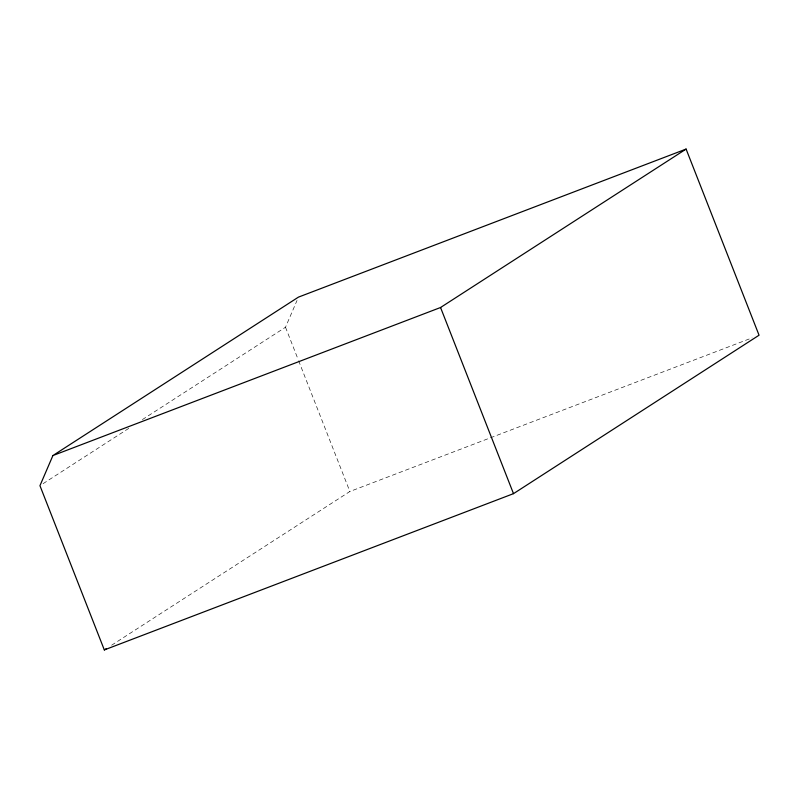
<?xml version="1.0" encoding="UTF-8"?>
<svg xmlns="http://www.w3.org/2000/svg" width="799" height="799" viewBox="0 0 799 799"><rect width="100%" height="100%" fill="white"/><g stroke="black" fill="none" stroke-linecap="round" stroke-linejoin="round"><path stroke-width="0.6" stroke-dasharray="4 3" d="M142.352 419.615L285.503 327.25L297.018 300.474M43.086 483.665L128.769 428.374M111.63 645.212L349.872 491.495L752.059 337.887M285.503 327.25L298.197 359.63M298.646 360.788L349.872 491.495"/><path stroke-width="1.2" d="M52.904 455.56L39.95 485.682L104.319 649.927L513.497 493.652L759.05 335.21L686.101 149.073L298.456 297.118L52.904 455.56L440.549 307.505L686.101 149.073M104.319 649.927L106.407 648.578M440.549 307.505L513.497 493.652"/></g></svg>
